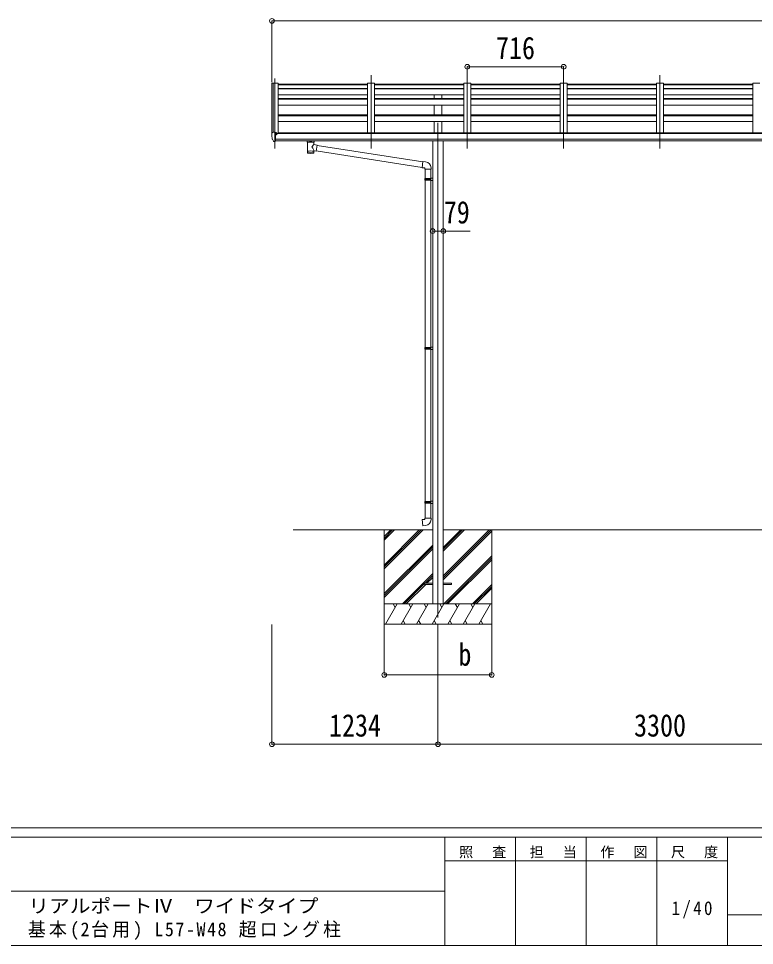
# Model space of a CAD drawing. Units: millimetres at full size. Extents: x -9783 to 9892, y -6828 to 6752.
# Drawn here: x 36 to 5506, y -6828 to 62 of the extents above; entities that cross this region are included whole.
import ezdxf
from ezdxf.enums import TextEntityAlignment as Align

# ---------------------------------------------------------------- set-up
doc = ezdxf.new("R2010")
doc.units = ezdxf.units.MM
doc.header["$LTSCALE"] = 35
doc.header["$PDMODE"] = 32
doc.header["$PDSIZE"] = 35
for name, color, linetype, lineweight in [('0-0_0', 7, 'Continuous', 9), ('0-1_本体', 4, 'Continuous', 9), ('0-2_部品', 7, 'Continuous', 9), ('0-8_PARTS2', 2, 'Continuous', 9), ('0-A_寸法', 6, 'Continuous', 9), ('F-0_240', 7, 'Continuous', 9)]:
    doc.layers.add(name, color=color, linetype=linetype, lineweight=lineweight)
doc.styles.add('ＭＳ ゴシック', font='')
doc.styles.get('ＭＳ ゴシック').set_extended_font_data('MS Gothic')

msp = doc.modelspace()

# ---------------------------------------------------------------- linework, layer by layer
at = {"layer": '0-0_0'}
for p, q in [((2078.08, -3739.42), (3114.58, -3739.42)), ((2754.08, -3739.42), (2754.08, -4439.42)), ((2754.08, -4000.15), (3014.81, -3739.42)), ((2754.08, -4014.29), (3028.96, -3739.42)), ((2754.08, -4028.44), (3043.1, -3739.42)), ((2754.08, -3816.31), (2830.96, -3739.42)), ((2754.08, -3802.16), (2816.82, -3739.42)), ((2754.08, -3788.02), (2802.68, -3739.42)), ((3193.58, -4081.15), (3535.31, -3739.42)), ((3193.58, -4095.29), (3549.46, -3739.42)), ((3193.58, -3897.3), (3351.46, -3739.42)), ((3193.58, -3883.16), (3337.32, -3739.42)), ((3193.58, -3869.02), (3323.18, -3739.42)), ((3193.58, -3739.42), (6414.58, -3739.42)), ((3193.58, -4109.44), (3554.08, -3748.94)), ((3554.08, -3739.42), (3554.08, -4439.42)), ((2754.08, -4212.28), (3114.58, -3851.79)), ((2754.08, -4226.43), (3114.58, -3865.93)), ((2754.08, -4240.57), (3114.58, -3880.07)), ((3197.44, -4289.42), (3554.08, -3932.79)), ((3211.58, -4289.42), (3554.08, -3946.93)), ((3225.73, -4289.42), (3554.08, -3961.07)), ((2889.07, -4289.42), (3114.58, -4063.92)), ((3057.73, -4134.91), (3114.58, -4078.06)), ((3071.87, -4134.91), (3114.58, -4092.2)), ((2903.22, -4289.42), (3054.08, -4138.56)), ((2917.36, -4289.42), (3062.87, -4143.91)), ((3409.57, -4289.42), (3554.08, -4144.92)), ((3423.72, -4289.42), (3554.08, -4159.06)), ((3437.86, -4289.42), (3554.08, -4173.2)), ((3554.08, -4289.42), (2754.08, -4289.42)), ((2764.37, -4439.42), (2850.97, -4289.42)), ((2835.97, -4315.41), (2820.97, -4289.42)), ((2879.84, -4439.42), (2966.44, -4289.42)), ((2951.44, -4315.41), (2936.44, -4289.42)), ((2995.31, -4439.42), (3081.91, -4289.42)), ((3066.91, -4315.41), (3051.91, -4289.42)), ((3110.78, -4439.42), (3197.38, -4289.42)), ((3182.38, -4315.41), (3167.38, -4289.42)), ((3226.25, -4439.42), (3312.85, -4289.42)), ((3297.85, -4315.41), (3282.85, -4289.42)), ((3341.72, -4439.42), (3428.32, -4289.42)), ((3398.32, -4289.42), (3413.32, -4315.41)), ((3457.19, -4439.42), (3543.8, -4289.42)), ((2754.08, -4439.42), (3554.08, -4439.42)), ((2894.84, -4413.45), (2909.84, -4439.42)), ((3010.31, -4413.44), (3025.31, -4439.42)), ((3125.78, -4413.44), (3140.78, -4439.42)), ((3241.25, -4413.45), (3256.25, -4439.42)), ((3356.72, -4413.45), (3371.72, -4439.42)), ((3472.19, -4413.45), (3487.19, -4439.42))]:
    msp.add_line(p, q, dxfattribs=at)
at = {"layer": '0-1_本体'}
for p, q in [((1920.09, -420.06), (1920.08, -790.21)), ((1921.03, -419.17), (1928.87, -418.76)), ((1929.08, -418.84), (1929.08, -783.66)), ((1929.16, -418.95), (1929.78, -420.57)), ((1965.08, -418.75), (1965.08, -793.47)), ((2631.08, -424.84), (1965.08, -424.84)), ((2631.08, -431.91), (1965.08, -431.91)), ((2631.08, -458.04), (1965.08, -458.04)), ((2631.08, -460.6), (1965.08, -460.6)), ((2631.08, -419.35), (2631.08, -786.94)), ((2681.08, -419.35), (2631.08, -419.35)), ((2681.08, -419.35), (2681.08, -786.94)), ((3347.08, -424.84), (2681.08, -424.84)), ((3347.08, -431.91), (2681.08, -431.91)), ((3347.08, -458.04), (2681.08, -458.04)), ((3347.08, -460.6), (2681.08, -460.6)), ((3347.08, -419.35), (3347.08, -786.94)), ((3397.08, -419.35), (3347.08, -419.35)), ((3397.08, -419.35), (3397.08, -786.94)), ((4063.08, -424.84), (3397.08, -424.84)), ((4063.08, -431.91), (3397.08, -431.91)), ((4063.08, -458.04), (3397.08, -458.04)), ((4063.08, -460.6), (3397.08, -460.6)), ((4063.08, -419.35), (4063.08, -786.94)), ((4113.08, -419.35), (4063.08, -419.35)), ((4113.08, -419.35), (4113.08, -786.94)), ((4779.08, -424.84), (4113.08, -424.84)), ((4779.08, -431.91), (4113.08, -431.91)), ((4779.08, -458.04), (4113.08, -458.04)), ((4779.08, -460.6), (4113.08, -460.6)), ((4779.08, -419.35), (4779.08, -786.94)), ((4829.08, -419.35), (4779.08, -419.35)), ((4829.08, -419.35), (4829.08, -786.94)), ((5495.08, -424.84), (4829.08, -424.84)), ((5495.08, -431.91), (4829.08, -431.91)), ((5495.08, -458.04), (4829.08, -458.04)), ((5495.08, -460.6), (4829.08, -460.6)), ((5495.08, -419.35), (5495.08, -786.94)), ((5545.08, -419.35), (5495.08, -419.35)), ((2631.08, -505.34), (1965.08, -505.34)), ((2631.08, -532.31), (1965.08, -532.31)), ((2631.08, -537.26), (1965.08, -537.26)), ((3347.08, -505.34), (2681.08, -505.34)), ((3347.08, -532.31), (2681.08, -532.31)), ((3347.08, -537.26), (2681.08, -537.26)), ((3126.58, -532.17), (3126.58, -505.18)), ((3181.58, -532.17), (3181.58, -505.18)), ((4063.08, -505.34), (3397.08, -505.34)), ((4063.08, -532.31), (3397.08, -532.31)), ((4063.08, -537.26), (3397.08, -537.26)), ((4779.08, -505.34), (4113.08, -505.34)), ((4779.08, -532.31), (4113.08, -532.31)), ((4779.08, -537.26), (4113.08, -537.26)), ((5495.08, -505.34), (4829.08, -505.34)), ((5495.08, -532.31), (4829.08, -532.31)), ((5495.08, -537.26), (4829.08, -537.26)), ((2631.08, -581.45), (1965.08, -581.45)), ((3347.08, -581.45), (2681.08, -581.45)), ((3126.58, -653.08), (3126.58, -581.3)), ((3181.58, -653.08), (3181.58, -581.3)), ((4063.08, -581.45), (3397.08, -581.45)), ((4779.08, -581.45), (4113.08, -581.45)), ((5495.08, -581.45), (4829.08, -581.45)), ((2631.08, -653.25), (1965.08, -653.25)), ((2631.08, -660.05), (1965.08, -660.05)), ((3347.08, -653.25), (2681.08, -653.25)), ((3347.08, -660.05), (2681.08, -660.05)), ((4063.08, -653.25), (3397.08, -653.25)), ((4063.08, -660.05), (3397.08, -660.05)), ((4779.08, -653.25), (4113.08, -653.25)), ((4779.08, -660.05), (4113.08, -660.05)), ((5495.08, -653.25), (4829.08, -653.25)), ((5495.08, -660.05), (4829.08, -660.05)), ((2631.08, -703.6), (1965.08, -703.6)), ((3347.08, -703.6), (2681.08, -703.6)), ((3126.58, -786.97), (3126.58, -703.43)), ((3181.58, -786.97), (3181.58, -703.43)), ((4063.08, -703.6), (3397.08, -703.6)), ((4779.08, -703.6), (4113.08, -703.6)), ((5495.08, -703.6), (4829.08, -703.6)), ((7661.58, -793.47), (1946.58, -793.47)), ((1970.08, -793.47), (1970.08, -786.94)), ((7638.08, -786.94), (1970.08, -786.94)), ((1946.58, -834.87), (7661.58, -834.87)), ((7661.58, -846.72), (1946.58, -846.64)), ((3114.58, -847.04), (3114.58, -4289.44)), ((3193.58, -847.04), (3193.58, -4289.44))]:
    msp.add_line(p, q, dxfattribs=at)
msp.add_lwpolyline([(1929.78, -783.66), (1929.78, -418.75), (1965.08, -418.75)], dxfattribs=at)
msp.add_circle((1954.06, -798.38), 3, dxfattribs=at)
for centre, radius, start, end in [((1921.08, -420.17), 1, 93, 173.32986), ((1928.88, -419.06), 0.301, 21.06327, 92.86679)]:
    msp.add_arc(centre, radius, start, end, dxfattribs=at)
at = {"layer": '0-2_部品'}
for p, q in [((1918.08, -793.04), (1918.08, -793.66)), ((1924.99, -784.23), (1920.93, -790.04)), ((1940.08, -852.16), (1940.08, -783.66)), ((1941.58, -784.58), (1940.08, -784.58)), ((1946.58, -793.4), (1940.08, -793)), ((1941.58, -784.58), (1941.58, -790.75)), ((1951.26, -786.08), (1941.58, -785.36)), ((1941.58, -788.35), (1955.58, -788.41)), ((1951.06, -798.58), (1951.58, -798.58)), ((1951.58, -798.58), (1951.88, -798.58)), ((1952.08, -788.39), (1952.08, -786.5)), ((1956.58, -789.51), (1956.58, -793.47)), ((1932.46, -850.35), (1922.71, -834.97)), ((1938.58, -852.07), (1934.87, -851.85)), ((1938.58, -852.07), (1940.08, -852.16)), ((1940.08, -849.97), (1940.58, -849.97)), ((1940.58, -849.97), (1941.08, -848.97)), ((1946.58, -848.97), (1941.08, -848.97)), ((2180.58, -852.97), (2180.58, -846.86)), ((2184.68, -857.47), (2184.66, -937.76)), ((2230.48, -875.05), (2230.48, -857.46)), ((2255.7, -878.95), (2230.48, -875.04)), ((2234.58, -852.97), (2234.58, -846.86)), ((2255.7, -878.95), (2248.68, -924.21)), ((3040.5, -1002.77), (2255.39, -880.97)), ((2230.5, -937.76), (2230.48, -921.14)), ((2230.48, -921.39), (2248.68, -924.21)), ((3036.83, -1044.7), (2248.95, -922.47)), ((3061.5, -1002.7), (3040.67, -1000.88)), ((3056.58, -1058.44), (3102.58, -1058.44)), ((3058.58, -1058.44), (3058.58, -1127.32)), ((3100.58, -1058.44), (3100.58, -1124.76)), ((3102.58, -1058.44), (3102.58, -1047.53)), ((3056.58, -1129.32), (3057.58, -1127.32)), ((3056.58, -1129.32), (3100.58, -1129.32)), ((3056.58, -1129.32), (3056.58, -1137.32)), ((3056.58, -1137.32), (3100.58, -1137.32)), ((3056.58, -1137.32), (3057.58, -1139.32)), ((3057.58, -1127.32), (3100.58, -1127.32)), ((3057.58, -1139.32), (3100.58, -1139.32)), ((3058.58, -1139.32), (3058.58, -2383.51)), ((3096.11, -1129.32), (3095.68, -1127.32)), ((3098.58, -1124.82), (3114.58, -1124.35)), ((3098.58, -1126.82), (3098.58, -1124.82)), ((3098.58, -1126.82), (3100.58, -1126.82)), ((3098.58, -1141.82), (3098.58, -1139.82)), ((3098.58, -1141.82), (3114.58, -1142.29)), ((3100.58, -1141.88), (3100.58, -2380.95)), ((3114.58, -1124.35), (3114.58, -1142.29)), ((3056.58, -2385.51), (3057.58, -2383.51)), ((3056.58, -2385.51), (3100.58, -2385.51)), ((3056.58, -2385.51), (3056.58, -2393.51)), ((3056.58, -2393.51), (3100.58, -2393.51)), ((3056.58, -2393.51), (3057.58, -2395.51)), ((3057.58, -2383.51), (3100.58, -2383.51)), ((3057.58, -2395.51), (3100.58, -2395.51)), ((3058.58, -2395.51), (3058.58, -3528.67)), ((3096.11, -2385.51), (3095.68, -2383.51)), ((3098.58, -2381.01), (3114.58, -2380.54)), ((3098.58, -2383.01), (3098.58, -2381.01)), ((3098.58, -2383.01), (3100.58, -2383.01)), ((3098.58, -2398.01), (3098.58, -2396.01)), ((3098.58, -2398.01), (3114.58, -2398.48)), ((3100.58, -2398.06), (3100.58, -3526.11)), ((3114.58, -2380.54), (3114.58, -2398.48)), ((3056.58, -3530.67), (3057.58, -3528.67)), ((3056.58, -3530.67), (3100.58, -3530.67)), ((3056.58, -3530.67), (3056.58, -3538.67)), ((3056.58, -3538.67), (3100.58, -3538.67)), ((3056.58, -3538.67), (3057.58, -3540.67)), ((3057.58, -3528.67), (3100.58, -3528.67)), ((3057.58, -3540.67), (3100.58, -3540.67)), ((3058.58, -3540.67), (3058.58, -3650.67)), ((3096.11, -3530.67), (3095.68, -3528.67)), ((3098.58, -3526.17), (3114.58, -3525.7)), ((3098.58, -3528.17), (3098.58, -3526.17)), ((3098.58, -3528.17), (3100.58, -3528.17)), ((3098.58, -3543.17), (3098.58, -3541.17)), ((3098.58, -3543.17), (3114.58, -3543.64)), ((3100.58, -3543.22), (3100.58, -3650.67)), ((3114.58, -3525.7), (3114.58, -3543.64)), ((3056.58, -3650.67), (3102.58, -3650.67)), ((3056.58, -3660.67), (3056.58, -3650.67)), ((3102.58, -3650.67), (3102.58, -3661.58))]:
    msp.add_line(p, q, dxfattribs=at)
at = {"layer": '0-2_部品', "color": 4}
for p, q in [((3054.08, -4134.91), (3114.58, -4134.91)), ((3054.08, -4134.91), (3054.08, -4143.91)), ((3054.08, -4143.91), (3114.58, -4143.91)), ((3193.58, -4134.91), (3254.08, -4134.91)), ((3193.58, -4143.91), (3254.08, -4143.91)), ((3254.08, -4134.91), (3254.08, -4143.91))]:
    msp.add_line(p, q, dxfattribs=at)
at = {"layer": '0-2_部品'}
for points in [[(1940.08, -783.66), (1928.08, -783.66), (1925.75, -783.81)], [(1946.58, -848.97), (1946.58, -790.75), (1941.58, -790.75)], [(1951.26, -786.08), (1951.43, -786.1), (1951.58, -786.13), (1951.73, -786.17), (1951.85, -786.22), (1951.95, -786.28), (1952.02, -786.35), (1952.07, -786.42), (1952.08, -786.5)], [(1951.88, -797.39), (1951.88, -798.58), (1956.58, -798.58)], [(1956.58, -796.96), (1956.58, -798.58), (1957.06, -798.58)], [(1940.08, -838.27), (1943.25, -837.87), (1946.58, -837.44)], [(2180.62, -853.03), (2180.6, -852.67), (2180.84, -851.72), (2181.36, -850.83), (2182.17, -849.99), (2183.28, -849.2), (2184.68, -848.47)], [(2180.62, -852.92), (2180.6, -853.27), (2180.84, -854.23), (2181.36, -855.11), (2182.17, -855.95), (2183.28, -856.75), (2184.68, -857.47)], [(2230.48, -848.48), (2230.71, -848.58), (2232.07, -849.31), (2233.18, -850.16), (2233.94, -851.03), (2234.4, -851.92), (2234.57, -852.81)], [(2230.48, -857.46), (2230.71, -857.37), (2232.07, -856.63), (2233.18, -855.78), (2233.94, -854.92), (2234.4, -854.02), (2234.57, -853.13)], [(3040.67, -1000.88), (3036.66, -1046.7), (3056.58, -1048.44), (3056.58, -1058.44)], [(3096.11, -1129.32), (3096.11, -1137.32), (3095.68, -1139.32)], [(3098.58, -1139.82), (3100.58, -1139.82), (3100.58, -1126.82)], [(3096.11, -2385.51), (3096.11, -2393.51), (3095.68, -2395.51)], [(3098.58, -2396.01), (3100.58, -2396.01), (3100.58, -2383.01)], [(3096.11, -3530.67), (3096.11, -3538.67), (3095.68, -3540.67)], [(3098.58, -3541.17), (3100.58, -3541.17), (3100.58, -3528.17)], [(3061.5, -3706.41), (3040.67, -3708.23), (3036.66, -3662.41), (3056.58, -3660.67)]]:
    msp.add_lwpolyline(points, dxfattribs=at)
for centre, radius, start, end in [((1921.08, -793.04), 3, 93, 180), ((2110.57, -793.66), 192.49, 180.0008, 192.1233), ((1925.81, -784.81), 1, 93.5, 145), ((1954.08, -798.58), 2.5, 151.64236, 180), ((1954.08, -798.58), 2.5, 0, 151.64236), ((1925.31, -833.47), 3, 191.83348, 210), ((1935.06, -848.85), 3, 210, 266.5), ((2197.65, -898.19), 51.38, 92.46126, 104.61963), ((2217.54, -898.19), 51.38, 75.38037, 87.53874), ((3057.58, -1047.53), 45, 0, 85), ((3057.58, -3661.58), 45, 275, 0)]:
    msp.add_arc(centre, radius, start, end, dxfattribs=at)
for centre, major_axis, ratio, start_param, end_param in [((1955.58, -789.51), (-0.02, 1.1), 0.906239, 4.6917496, 6.2625459), ((2207.58, -858.67), (-22.91, -0.42), 0.072511, 4.711586, 6.2823824), ((2207.6, -857.03), (-22.91, -0.42), 0.072511, 4.711586, 6.2823824), ((2207.56, -857.04), (22.92, -0.42), 0.07247, 0.0008089, 1.5716053), ((2207.56, -858.67), (22.92, -0.42), 0.07247, 0.0008089, 1.5716053), ((2207.58, -894.6), (-22.81, 26.62), 0.234429, 3.1563334, 4.5976381), ((2210.13, -897.24), (20.32, 22.25), 0.045535, 4.9756507, 6.2441899), ((2218.58, -852.97), (16, 0), 0.361356, 0, 0.0194874), ((2218.58, -852.97), (16, 0), 0.361356, 6.2636979, 6.2831853), ((2207.58, -937.76), (22.92, 0), 0.101955, 6.2829723, 9.4248207), ((2207.58, -937.76), (22.92, 0), 0.101955, 3.1415499, 6.2833984), ((2207.58, -925.32), (22.91, 0), 0.122865, 6.2831853, 9.424778)]:
    msp.add_ellipse(centre, major_axis=major_axis, ratio=ratio, start_param=start_param, end_param=end_param, dxfattribs=at)
at = {"layer": '0-8_PARTS2'}
for p, q in [((1940.08, -383.72), (1940.08, -903.01)), ((2656.08, -903.01), (2656.08, -359.16)), ((3372.08, -903.01), (3372.08, -359.16)), ((4088.08, -903.01), (4088.08, -359.16)), ((4804.08, -903.01), (4804.08, -359.16)), ((3154.08, -714.23), (3154.08, -4389.46))]:
    msp.add_line(p, q, dxfattribs=at)
at = {"layer": '0-A_寸法'}
for p, q in [((1920.09, 44.47), (1920.09, -411.1)), ((1920.09, 44.47), (7688.08, 44.47)), ((3372.08, -296.97), (3372.08, -414.57)), ((3372.08, -296.97), (4088.08, -296.97)), ((4088.08, -296.97), (4088.08, -414.57)), ((3114.58, -1518.17), (3193.58, -1518.17)), ((3193.58, -1518.17), (3393.58, -1518.17)), ((1920.09, -5332.3), (1920.09, -4442.91)), ((2754.08, -4817.32), (2754.08, -4442.91)), ((3154.08, -5332.3), (3154.08, -4442.91)), ((3554.08, -4817.32), (3554.08, -4442.91)), ((2754.08, -4817.32), (3554.08, -4817.32)), ((1920.09, -5332.3), (3154.08, -5332.3)), ((3154.08, -5332.3), (6454.08, -5332.3))]:
    msp.add_line(p, q, dxfattribs=at)
for p in [(1920.09, 44.47), (3372.08, -296.97), (4088.08, -296.97), (3114.58, -1518.17), (3193.58, -1518.17), (2754.08, -4817.32), (3554.08, -4817.32), (1920.09, -5332.3), (3154.08, -5332.3)]:
    msp.add_point(p, dxfattribs=at)
at = {"layer": 'F-0_240', "color": 5}
for p, q in [((-9783.03, -5953.1), (9396.97, -5953.1)), ((-9783.03, -6023.1), (6285.75, -6023.1)), ((3205.75, -6023.1), (3205.75, -6828.1)), ((3730.75, -6023.1), (3730.75, -6828.1)), ((4255.75, -6023.1), (4255.75, -6828.1)), ((4780.75, -6023.1), (4780.75, -6828.1)), ((5305.75, -6023.1), (5305.75, -6828.1)), ((3205.75, -6198.1), (5305.75, -6198.1)), ((-3969.25, -6425.6), (3205.75, -6425.6)), ((5305.75, -6600.6), (6285.75, -6600.6)), ((-9783.03, -6828.1), (9396.97, -6828.1))]:
    msp.add_line(p, q, dxfattribs=at)

# ---------------------------------------------------------------- texts
at = {"layer": '0-A_寸法', "color": 7, "style": 'ＭＳ ゴシック', "width": 0.85}
for s, p in [('716', (3585.71, -289.97)), ('79', (3197.33, -1511.17)), ('b', (3305.96, -4798.32)), ('1234', (2344.59, -5325.3)), ('3300', (4611.58, -5325.3))]:
    msp.add_text(s, height=166.8, dxfattribs=at).set_placement(p, align=Align.BOTTOM_LEFT)
at = {"layer": 'F-0_240', "style": 'ＭＳ ゴシック', "width": 1.1}
msp.add_text('リアルポートⅣ\u3000ワイドタイプ', height=102.6, dxfattribs=at).set_placement((109.35, -6616.22), align=Align.BOTTOM_LEFT)
at = {"layer": 'F-0_240', "attachment_point": 7, "style": 'ＭＳ ゴシック'}
for s, insert, char_height in [('\\T1.17;照\u3000査', (3310.76, -6180.6), 76.98), ('\\T1.17;担\u3000当', (3835.76, -6180.6), 76.98), ('\\T1.17;作\u3000図', (4360.75, -6180.6), 76.98), ('\\T1.17;尺\u3000度', (4885.76, -6180.6), 76.98), ('\\T1.28;\\W0.9;1/40', (4890.13, -6626.85), 102.6), ('\\T1.18;\\W0.95;基本(2台用)\\~L57-W48\\~超ロング柱', (105.77, -6786.55), 102.6)]:
    msp.add_mtext(s, dxfattribs=dict(at, insert=insert, char_height=char_height))

doc.saveas('drawing.dxf')
